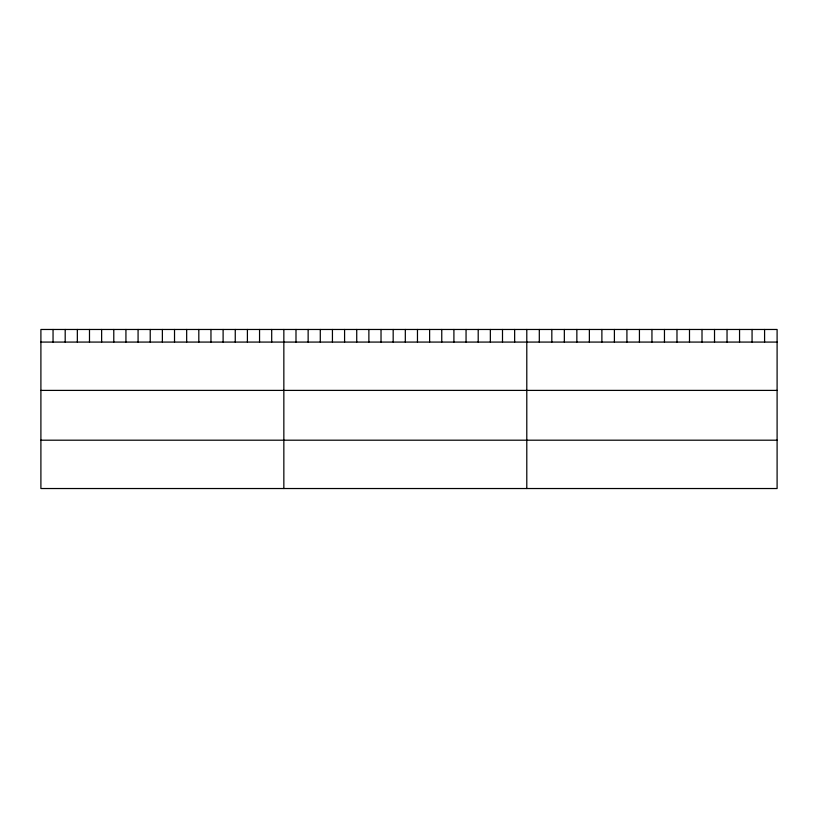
<?xml version="1.0" encoding="UTF-8"?>
<svg xmlns="http://www.w3.org/2000/svg" width="818" height="818" viewBox="0 0 818 818"><rect width="100%" height="100%" fill="white"/><g stroke="black" fill="none" stroke-linecap="round" stroke-linejoin="round"><path stroke-width="1.23" d="M777.1 342.077L777.1 488.53L40.9 488.53L40.9 329.47L777.1 329.47L777.1 342.077L40.9 342.077M40.9 390.401L777.1 390.401M40.9 440.196L777.1 440.196M764.585 329.47L764.585 342.077M752.069 329.47L752.069 342.077M739.554 329.47L739.554 342.077M727.038 329.47L727.038 342.077M714.523 329.47L714.523 342.077M702.008 329.47L702.008 342.077M689.492 329.47L689.492 342.077M676.977 329.47L676.977 342.077M664.461 329.47L664.461 342.077M651.946 329.47L651.946 342.077M639.431 329.47L639.431 342.077M626.915 329.47L626.915 342.077M614.4 329.47L614.4 342.077M601.884 329.47L601.884 342.077M589.369 329.47L589.369 342.077M576.854 329.47L576.854 342.077M564.338 329.47L564.338 342.077M551.823 329.47L551.823 342.077M539.307 329.47L539.307 342.077M526.792 329.47L526.792 488.53M514.645 329.47L514.645 342.077M502.497 329.47L502.497 342.077M490.35 329.47L490.35 342.077M478.203 329.47L478.203 342.077M466.055 329.47L466.055 342.077M453.908 329.47L453.908 342.077M441.761 329.47L441.761 342.077M429.614 329.47L429.614 342.077M417.466 329.47L417.466 342.077M405.319 329.47L405.319 342.077M393.172 329.47L393.172 342.077M381.024 329.47L381.024 342.077M368.877 329.47L368.877 342.077M356.73 329.47L356.73 342.077M344.582 329.47L344.582 342.077M332.435 329.47L332.435 342.077M320.288 329.47L320.288 342.077M308.141 329.47L308.141 342.077M295.993 329.47L295.993 342.077M283.846 329.47L283.846 488.53M271.699 329.47L271.699 342.077M259.551 329.47L259.551 342.077M247.404 329.47L247.404 342.077M235.257 329.47L235.257 342.077M223.109 329.47L223.109 342.077M210.962 329.47L210.962 342.077M198.815 329.47L198.815 342.077M186.668 329.47L186.668 342.077M174.52 329.47L174.52 342.077M162.373 329.47L162.373 342.077M150.226 329.47L150.226 342.077M138.078 329.47L138.078 342.077M125.931 329.47L125.931 342.077M113.784 329.47L113.784 342.077M101.636 329.47L101.636 342.077M89.489 329.47L89.489 342.077M77.342 329.47L77.342 342.077M65.195 329.47L65.195 342.077M53.047 329.47L53.047 342.077"/></g></svg>
